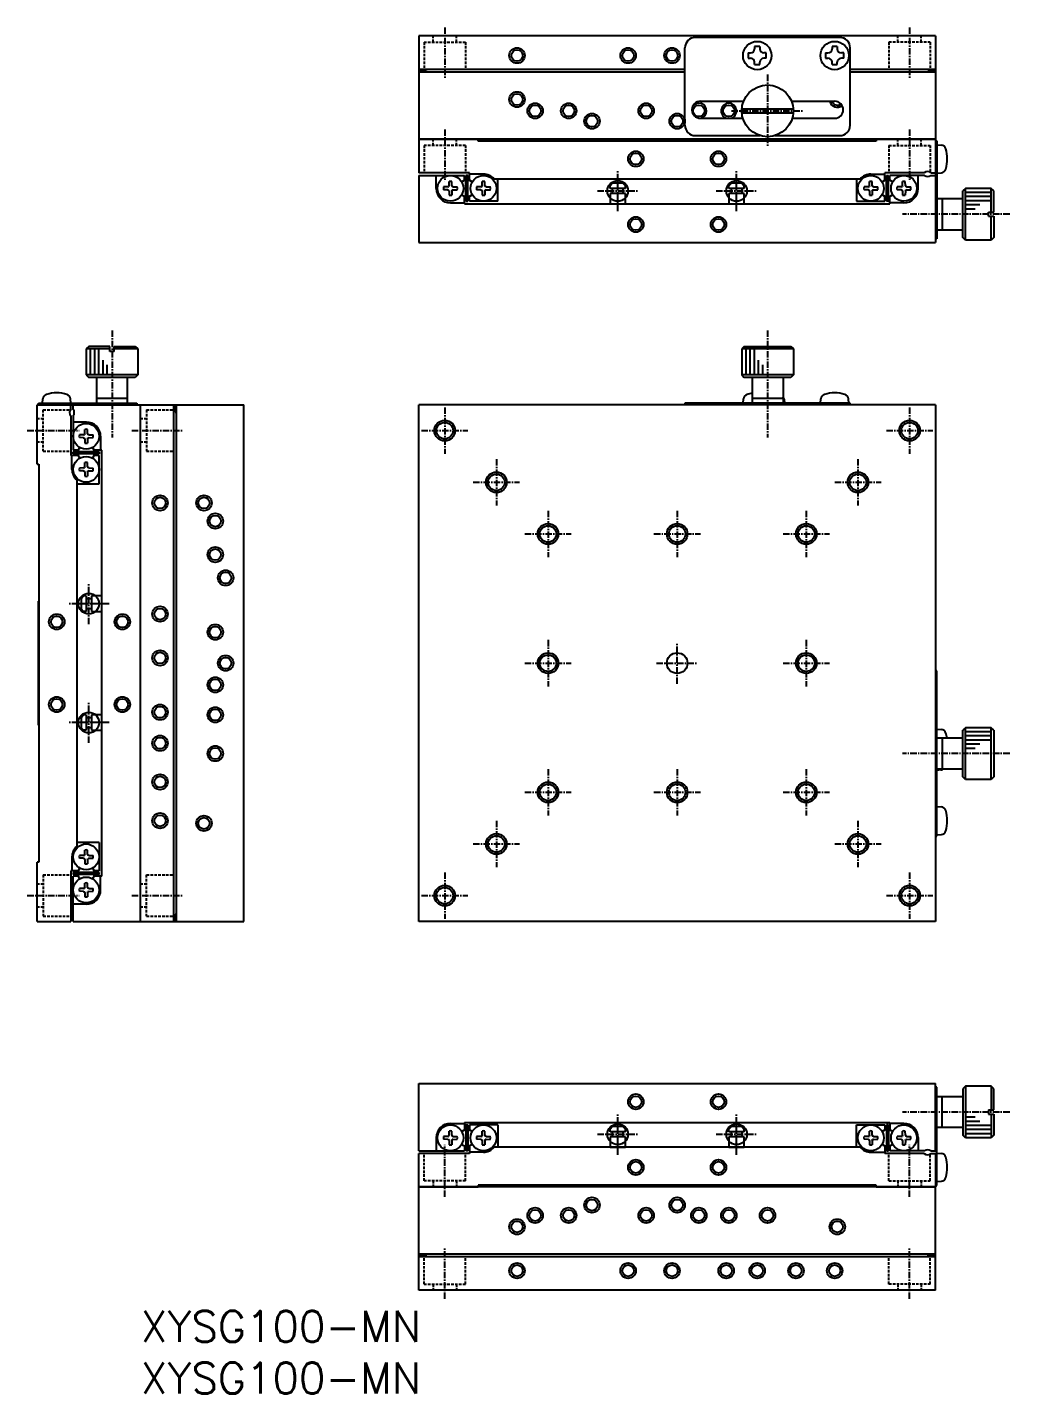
# Model space of a CAD drawing. Extents: x -20 to 401, y 390 to 654.
# Drawn here: x -19.7 to 170.5, y 389.5 to 654 of the extents above; entities that cross this region are included whole.
import ezdxf

# ---------------------------------------------------------------- set-up
doc = ezdxf.new("R2010")
doc.units = 0
doc.linetypes.add('CENTER', pattern=[2, 1.25, -0.25, 0.25, -0.25])
doc.linetypes.add('DASHED', pattern=[0.75, 0.5, -0.25])
doc.layers.get('0').update_dxf_attribs({"linetype": 'CONTINUOUS'})
doc.layers.add('CENTER', color=1, linetype='CENTER')
doc.styles.get("Standard").update_dxf_attribs({"font": 'TXT', "bigfont": 'BIGFONT'})

msp = doc.modelspace()

# ---------------------------------------------------------------- linework, layer by layer
at = {"color": 7, "linetype": 'CONTINUOUS'}
for p, q in [((56.16, 652.3), (56.16, 632.3)), ((156.16, 652.3), (56.16, 652.3)), ((137.66, 652), (109.66, 652)), ((156.16, 652.3), (156.16, 632.3)), ((107.66, 635), (107.66, 650)), ((119.91, 649), (119.91, 648)), ((119.91, 649), (120.36, 649)), ((119.91, 648), (120.36, 648)), ((122.16, 650.25), (121.16, 650.25)), ((121.16, 650.25), (121.16, 649.8)), ((122.16, 650.25), (122.16, 649.8)), ((123.41, 649), (122.96, 649)), ((123.41, 648), (122.96, 648)), ((123.41, 648), (123.41, 649)), ((134.91, 649), (134.91, 648)), ((134.91, 649), (135.36, 649)), ((134.91, 648), (135.36, 648)), ((137.16, 650.25), (136.16, 650.25)), ((136.16, 650.25), (136.16, 649.8)), ((137.16, 650.25), (137.16, 649.8)), ((138.41, 649), (137.96, 649)), ((138.41, 648), (137.96, 648)), ((138.41, 648), (138.41, 649)), ((139.66, 635), (139.66, 650)), ((107.66, 645.8), (56.16, 645.8)), ((57.56, 645.55), (56.16, 645.55)), ((107.66, 645.3), (56.16, 645.3)), ((57.56, 645.55), (57.56, 645.3)), ((121.16, 646.75), (121.16, 647.2)), ((121.16, 646.75), (122.16, 646.75)), ((122.16, 646.75), (122.16, 647.2)), ((136.16, 646.75), (136.16, 647.2)), ((136.16, 646.75), (137.16, 646.75)), ((137.16, 646.75), (137.16, 647.2)), ((156.16, 645.8), (139.66, 645.8)), ((156.16, 645.3), (139.66, 645.3)), ((154.76, 645.55), (154.76, 645.3)), ((154.76, 645.55), (156.16, 645.55)), ((110.66, 639.65), (119.02, 639.65)), ((118.68, 638.2), (128.65, 638.2)), ((118.68, 637.4), (128.65, 637.4)), ((128.31, 639.65), (136.66, 639.65)), ((110.66, 636.35), (118.88, 636.35)), ((128.45, 636.35), (136.66, 636.35)), ((156.16, 632.3), (56.16, 632.3)), ((56.16, 632.3), (67.66, 632.3)), ((56.16, 632.3), (56.16, 625.8)), ((67.66, 631.95), (67.66, 632.3)), ((109.66, 633), (122.26, 633)), ((125.06, 633), (137.66, 633)), ((144.66, 632.3), (156.16, 632.3)), ((144.66, 632.3), (144.66, 631.95)), ((156.16, 632.3), (156.16, 612.3)), ((144.66, 631.95), (67.66, 631.95)), ((94.16, 632), (94.16, 631.95)), ((94.16, 632), (118.16, 632)), ((118.16, 632), (118.16, 631.95)), ((156.16, 632), (156.46, 632)), ((156.46, 632), (156.46, 613)), ((156.46, 631.25), (157.31, 631.17)), ((65.96, 625.8), (56.16, 625.8)), ((56.16, 625.3), (56.16, 612.3)), ((56.16, 625.3), (64.96, 625.3)), ((59.51, 622.75), (59.51, 625.3)), ((61.99, 623.3), (62, 624.12)), ((62.54, 623.3), (62.52, 624.12)), ((64.67, 624.18), (64.96, 624.35)), ((64.96, 624.35), (64.96, 625.3)), ((65.66, 625.3), (65.26, 625.3)), ((65.26, 620.3), (65.26, 625.3)), ((65.66, 620.3), (65.66, 625.3)), ((65.96, 624.35), (65.96, 625.8)), ((68.66, 625.55), (65.96, 625.55)), ((66.26, 624.18), (65.96, 624.35)), ((68.39, 623.3), (68.4, 624.12)), ((68.94, 623.3), (68.92, 624.12)), ((141.59, 624.6), (70.74, 624.6)), ((71.46, 620.3), (71.46, 624.6)), ((140.86, 624.6), (140.86, 620.3)), ((143.39, 623.3), (143.4, 624.12)), ((143.66, 625.55), (146.36, 625.55)), ((143.94, 623.3), (143.92, 624.12)), ((146.07, 624.18), (146.36, 624.35)), ((154, 625.8), (146.36, 625.8)), ((146.36, 624.35), (146.36, 625.8)), ((146.66, 625.3), (147.06, 625.3)), ((146.66, 620.3), (146.66, 625.3)), ((147.06, 620.3), (147.06, 625.3)), ((147.36, 624.35), (147.36, 625.3)), ((154.06, 625.3), (147.36, 625.3)), ((147.66, 624.18), (147.36, 624.35)), ((149.79, 623.3), (149.8, 624.12)), ((150.34, 623.3), (150.32, 624.12)), ((152.81, 622.75), (152.81, 625.3)), ((155.26, 625.3), (156.16, 625.3)), ((155.33, 625.8), (156.16, 625.8)), ((156.46, 625.75), (157.31, 625.82)), ((61.78, 623.07), (60.94, 623.06)), ((61.78, 622.52), (60.94, 622.54)), ((61.78, 623.07), (61.92, 623.13)), ((61.78, 622.52), (61.92, 622.46)), ((61.99, 623.3), (61.92, 623.13)), ((61.99, 622.3), (61.92, 622.46)), ((61.99, 622.3), (62, 621.47)), ((62.54, 622.3), (62.52, 621.47)), ((62.54, 623.3), (62.61, 623.13)), ((62.54, 622.3), (62.61, 622.46)), ((62.75, 623.07), (62.61, 623.13)), ((62.75, 622.52), (62.61, 622.46)), ((62.75, 623.07), (63.59, 623.06)), ((62.75, 622.52), (63.59, 622.54)), ((68.18, 623.07), (67.34, 623.06)), ((68.18, 622.52), (67.34, 622.54)), ((68.18, 623.07), (68.32, 623.13)), ((68.18, 622.52), (68.32, 622.46)), ((68.39, 623.3), (68.32, 623.13)), ((68.39, 622.3), (68.32, 622.46)), ((68.39, 622.3), (68.4, 621.47)), ((68.94, 622.3), (68.92, 621.47)), ((68.94, 623.3), (69.01, 623.13)), ((68.94, 622.3), (69.01, 622.46)), ((69.15, 623.07), (69.01, 623.13)), ((69.15, 622.52), (69.01, 622.46)), ((69.15, 623.07), (69.99, 623.06)), ((69.15, 622.52), (69.99, 622.54)), ((93.66, 623.8), (93.16, 623.3)), ((93.16, 622.8), (93.16, 623.3)), ((96.16, 622.8), (93.16, 622.8)), ((93.16, 621.8), (93.16, 619.8)), ((96.16, 621.8), (93.16, 621.8)), ((95.66, 623.8), (93.66, 623.8)), ((93.66, 621.8), (93.66, 622.8)), ((95.66, 623.8), (96.16, 623.3)), ((95.66, 622.8), (95.66, 621.8)), ((96.16, 622.8), (96.16, 623.3)), ((96.16, 619.8), (96.16, 621.8)), ((116.66, 623.8), (116.16, 623.3)), ((116.16, 622.8), (116.16, 623.3)), ((119.16, 622.8), (116.16, 622.8)), ((116.16, 621.8), (116.16, 619.8)), ((119.16, 621.8), (116.16, 621.8)), ((118.66, 623.8), (116.66, 623.8)), ((116.66, 621.8), (116.66, 622.8)), ((118.66, 623.8), (119.16, 623.3)), ((118.66, 622.8), (118.66, 621.8)), ((119.16, 622.8), (119.16, 623.3)), ((119.16, 619.8), (119.16, 621.8)), ((143.18, 623.07), (142.34, 623.06)), ((143.18, 622.52), (142.34, 622.54)), ((143.18, 623.07), (143.32, 623.13)), ((143.18, 622.52), (143.32, 622.46)), ((143.39, 623.3), (143.32, 623.13)), ((143.39, 622.3), (143.32, 622.46)), ((143.39, 622.3), (143.4, 621.47)), ((143.94, 622.3), (143.92, 621.47)), ((143.94, 623.3), (144.01, 623.13)), ((143.94, 622.3), (144.01, 622.46)), ((144.15, 623.07), (144.01, 623.13)), ((144.15, 622.52), (144.01, 622.46)), ((144.15, 623.07), (144.99, 623.06)), ((144.15, 622.52), (144.99, 622.54)), ((149.58, 623.07), (148.74, 623.06)), ((149.58, 622.52), (148.74, 622.54)), ((149.58, 623.07), (149.72, 623.13)), ((149.58, 622.52), (149.72, 622.46)), ((149.79, 623.3), (149.72, 623.13)), ((149.79, 622.3), (149.72, 622.46)), ((149.79, 622.3), (149.8, 621.47)), ((150.34, 622.3), (150.32, 621.47)), ((150.34, 623.3), (150.41, 623.13)), ((150.34, 622.3), (150.41, 622.46)), ((150.55, 623.07), (150.41, 623.13)), ((150.55, 622.52), (150.41, 622.46)), ((150.55, 623.07), (151.39, 623.06)), ((150.55, 622.52), (151.39, 622.54)), ((161.96, 622.8), (161.46, 622.3)), ((161.46, 613.3), (161.46, 622.3)), ((166.96, 622.8), (161.96, 622.8)), ((167.46, 622.3), (166.96, 622.8)), ((167.46, 618.2), (167.46, 622.3)), ((62.26, 620), (64.96, 620)), ((64.67, 621.42), (64.96, 621.25)), ((64.96, 619.8), (64.96, 621.25)), ((64.96, 619.8), (147.36, 619.8)), ((65.26, 620.3), (65.66, 620.3)), ((66.26, 621.42), (65.96, 621.25)), ((65.96, 620.3), (65.96, 621.25)), ((71.46, 620.3), (65.96, 620.3)), ((140.86, 620.3), (146.36, 620.3)), ((146.07, 621.42), (146.36, 621.25)), ((146.36, 620.3), (146.36, 621.25)), ((147.06, 620.3), (146.66, 620.3)), ((147.66, 621.42), (147.36, 621.25)), ((147.36, 619.8), (147.36, 621.25)), ((150.06, 620), (147.36, 620)), ((161.46, 620.8), (156.46, 620.8)), ((157.46, 620.8), (157.46, 614.8)), ((166.46, 617.4), (166.46, 618.2)), ((166.46, 618.2), (167.46, 618.2)), ((166.46, 617.4), (167.46, 617.4)), ((167.46, 617.4), (167.46, 613.3)), ((156.46, 614.8), (161.46, 614.8)), ((56.16, 612.3), (156.16, 612.3)), ((156.46, 613), (156.16, 613)), ((161.96, 612.8), (161.46, 613.3)), ((166.96, 612.8), (161.96, 612.8)), ((167.46, 613.3), (166.96, 612.8)), ((-7.76, 592.21), (-8.26, 591.71)), ((-8.26, 591.71), (-8.26, 586.71)), ((-3.66, 592.21), (-7.76, 592.21)), ((-3.66, 591.21), (-3.66, 592.21)), ((-2.86, 591.21), (-3.66, 591.21)), ((-2.86, 592.21), (1.24, 592.21)), ((-2.86, 591.21), (-2.86, 592.21)), ((1.24, 592.21), (1.74, 591.71)), ((1.74, 591.71), (1.74, 586.71)), ((119.16, 592.21), (118.66, 591.71)), ((118.66, 591.71), (118.66, 586.71)), ((119.16, 592.21), (128.16, 592.21)), ((128.16, 592.21), (128.66, 591.71)), ((128.66, 591.71), (128.66, 586.71)), ((-8.26, 586.71), (-7.76, 586.21)), ((1.24, 586.21), (-7.76, 586.21)), ((-6.26, 586.21), (-6.26, 581.21)), ((-0.26, 581.21), (-0.26, 586.21)), ((1.74, 586.71), (1.24, 586.21)), ((118.66, 586.71), (119.16, 586.21)), ((128.16, 586.21), (119.16, 586.21)), ((120.66, 586.21), (120.66, 581.21)), ((126.66, 586.21), (126.66, 581.21)), ((128.66, 586.71), (128.16, 586.21)), ((-16.71, 581.21), (-16.63, 582.06)), ((-11.21, 581.21), (-11.28, 582.06)), ((-6.26, 582.21), (-0.26, 582.21)), ((118.91, 581.21), (118.99, 582.06)), ((120.66, 582.21), (126.66, 582.21)), ((126.85, 581.98), (126.91, 581.21)), ((133.91, 581.21), (133.99, 582.06)), ((139.41, 581.21), (139.34, 582.06)), ((-17.76, 580.91), (2.24, 580.91)), ((-17.76, 569.41), (-17.76, 580.91)), ((-17.46, 581.21), (1.54, 581.21)), ((-17.46, 580.91), (-17.46, 581.21)), ((-11.26, 580.07), (-11.26, 580.91)), ((-10.76, 580.01), (-10.76, 580.91)), ((1.54, 581.21), (1.54, 580.91)), ((2.24, 480.91), (2.24, 580.91)), ((2.24, 580.91), (22.24, 580.91)), ((2.24, 480.91), (2.24, 580.91)), ((8.74, 480.91), (8.74, 580.91)), ((8.99, 579.51), (8.99, 580.91)), ((8.99, 579.51), (9.24, 579.51)), ((9.24, 480.91), (9.24, 580.91)), ((22.24, 480.91), (22.24, 580.91)), ((156.16, 580.91), (56.16, 580.91)), ((56.16, 480.91), (56.16, 580.91)), ((139.66, 581.21), (107.66, 581.21)), ((107.66, 581.21), (107.66, 580.91)), ((139.66, 580.91), (139.66, 581.21)), ((156.16, 580.91), (156.16, 480.91)), ((-11.26, 578.75), (-11.26, 571.11)), ((-10.76, 578.81), (-10.76, 572.11)), ((-8.21, 577.56), (-10.76, 577.56)), ((-8.76, 575.09), (-9.58, 575.07)), ((-8.76, 574.54), (-9.58, 574.55)), ((-8.76, 575.09), (-8.59, 575.16)), ((-8.76, 574.54), (-8.59, 574.46)), ((-8.53, 575.29), (-8.59, 575.16)), ((-8.53, 574.33), (-8.59, 574.46)), ((-8.53, 575.29), (-8.52, 576.14)), ((-8.53, 574.33), (-8.52, 573.49)), ((-7.98, 575.29), (-8, 576.14)), ((-7.98, 574.33), (-8, 573.49)), ((-7.98, 575.29), (-7.92, 575.16)), ((-7.98, 574.33), (-7.92, 574.46)), ((-7.76, 575.09), (-7.92, 575.16)), ((-7.76, 574.54), (-7.92, 574.46)), ((-7.76, 575.09), (-6.93, 575.07)), ((-7.76, 574.54), (-6.93, 574.55)), ((-5.46, 574.81), (-5.46, 572.11)), ((-9.81, 572.11), (-10.76, 572.11)), ((-10.76, 571.41), (-10.76, 571.81)), ((-5.76, 571.81), (-10.76, 571.81)), ((-5.76, 571.41), (-10.76, 571.41)), ((-9.64, 572.41), (-9.81, 572.11)), ((-6.88, 572.41), (-6.71, 572.11)), ((-5.26, 572.11), (-6.71, 572.11)), ((-5.76, 571.81), (-5.76, 571.41)), ((-5.26, 489.71), (-5.26, 572.11)), ((-17.76, 569.41), (-17.41, 569.41)), ((-17.41, 569.41), (-17.41, 492.41)), ((-9.81, 571.11), (-11.26, 571.11)), ((-11.01, 568.41), (-11.01, 571.11)), ((-9.64, 570.82), (-9.81, 571.11)), ((-8.76, 568.69), (-9.58, 568.67)), ((-8.76, 568.69), (-8.59, 568.76)), ((-8.53, 568.89), (-8.59, 568.76)), ((-8.53, 568.89), (-8.52, 569.74)), ((-7.98, 568.89), (-8, 569.74)), ((-7.98, 568.89), (-7.92, 568.76)), ((-7.76, 568.69), (-7.92, 568.76)), ((-7.76, 568.69), (-6.93, 568.67)), ((-6.88, 570.82), (-6.71, 571.11)), ((-5.76, 571.11), (-6.71, 571.11)), ((-5.76, 565.61), (-5.76, 571.11)), ((-10.06, 566.33), (-10.06, 495.49)), ((-8.76, 568.14), (-9.58, 568.15)), ((-8.76, 568.14), (-8.59, 568.06)), ((-8.53, 567.93), (-8.59, 568.06)), ((-8.53, 567.93), (-8.52, 567.09)), ((-7.98, 567.93), (-8, 567.09)), ((-7.98, 567.93), (-7.92, 568.06)), ((-7.76, 568.14), (-7.92, 568.06)), ((-7.76, 568.14), (-6.93, 568.15)), ((-10.06, 565.61), (-5.76, 565.61)), ((-17.46, 542.91), (-17.41, 542.91)), ((-17.46, 518.91), (-17.46, 542.91)), ((-9.26, 543.41), (-8.76, 543.91)), ((-9.26, 543.41), (-9.26, 541.41)), ((-8.26, 543.91), (-8.76, 543.91)), ((-8.26, 543.91), (-8.26, 540.91)), ((-8.26, 543.41), (-7.26, 543.41)), ((-5.26, 543.91), (-7.26, 543.91)), ((-7.26, 543.91), (-7.26, 540.91)), ((-9.26, 541.41), (-8.76, 540.91)), ((-8.26, 540.91), (-8.76, 540.91)), ((-7.26, 541.41), (-8.26, 541.41)), ((-7.26, 540.91), (-5.26, 540.91)), ((156.46, 529.41), (156.16, 529.41)), ((156.46, 497.41), (156.46, 529.41)), ((-17.46, 518.91), (-17.41, 518.91)), ((-9.26, 520.41), (-8.76, 520.91)), ((-9.26, 520.41), (-9.26, 518.41)), ((-9.26, 518.41), (-8.76, 517.91)), ((-8.26, 520.91), (-8.76, 520.91)), ((-8.26, 520.91), (-8.26, 517.91)), ((-8.26, 520.41), (-7.26, 520.41)), ((-7.26, 518.41), (-8.26, 518.41)), ((-5.26, 520.91), (-7.26, 520.91)), ((-7.26, 520.91), (-7.26, 517.91)), ((161.96, 518.41), (161.46, 517.91)), ((166.96, 518.41), (161.96, 518.41)), ((167.46, 517.91), (166.96, 518.41)), ((-8.26, 517.91), (-8.76, 517.91)), ((-7.26, 517.91), (-5.26, 517.91)), ((156.46, 518.16), (157.31, 518.09)), ((161.46, 516.41), (156.46, 516.41)), ((157.46, 516.41), (157.46, 510.41)), ((161.46, 508.91), (161.46, 517.91)), ((167.46, 517.91), (167.46, 508.91)), ((161.46, 510.41), (156.46, 510.41)), ((157.23, 510.23), (156.46, 510.16)), ((161.96, 508.41), (161.46, 508.91)), ((166.96, 508.41), (161.96, 508.41)), ((167.46, 508.91), (166.96, 508.41)), ((156.46, 503.16), (157.31, 503.09)), ((156.16, 497.41), (156.46, 497.41)), ((156.46, 497.66), (157.31, 497.74)), ((-5.76, 496.21), (-10.06, 496.21)), ((-8.53, 493.89), (-8.52, 494.74)), ((-7.98, 493.89), (-8, 494.74)), ((-5.76, 496.21), (-5.76, 490.71)), ((-17.76, 480.91), (-17.76, 492.41)), ((-17.41, 492.41), (-17.76, 492.41)), ((-11.01, 493.41), (-11.01, 490.71)), ((-8.76, 493.69), (-9.58, 493.67)), ((-8.76, 493.14), (-9.58, 493.15)), ((-8.76, 493.69), (-8.59, 493.76)), ((-8.76, 493.14), (-8.59, 493.06)), ((-8.53, 493.89), (-8.59, 493.76)), ((-8.53, 492.93), (-8.59, 493.06)), ((-8.53, 492.93), (-8.52, 492.09)), ((-7.98, 492.93), (-8, 492.09)), ((-7.98, 493.89), (-7.92, 493.76)), ((-7.98, 492.93), (-7.92, 493.06)), ((-7.76, 493.69), (-7.92, 493.76)), ((-7.76, 493.14), (-7.92, 493.06)), ((-7.76, 493.69), (-6.93, 493.67)), ((-7.76, 493.14), (-6.93, 493.15)), ((-9.81, 490.71), (-11.26, 490.71)), ((-11.26, 490.71), (-11.26, 480.91)), ((-10.76, 490.41), (-10.76, 490.01)), ((-5.76, 490.41), (-10.76, 490.41)), ((-5.76, 490.01), (-10.76, 490.01)), ((-9.81, 489.71), (-10.76, 489.71)), ((-10.76, 480.91), (-10.76, 489.71)), ((-9.64, 491.01), (-9.81, 490.71)), ((-9.64, 489.42), (-9.81, 489.71)), ((-6.88, 491.01), (-6.71, 490.71)), ((-6.88, 489.42), (-6.71, 489.71)), ((-5.76, 490.71), (-6.71, 490.71)), ((-5.26, 489.71), (-6.71, 489.71)), ((-5.76, 490.01), (-5.76, 490.41)), ((-5.46, 487.01), (-5.46, 489.71)), ((-8.76, 487.29), (-9.58, 487.27)), ((-8.76, 486.74), (-9.58, 486.75)), ((-8.76, 487.29), (-8.59, 487.36)), ((-8.76, 486.74), (-8.59, 486.66)), ((-8.53, 487.49), (-8.59, 487.36)), ((-8.53, 486.53), (-8.59, 486.66)), ((-8.53, 487.49), (-8.52, 488.34)), ((-7.98, 487.49), (-8, 488.34)), ((-7.98, 487.49), (-7.92, 487.36)), ((-7.98, 486.53), (-7.92, 486.66)), ((-7.76, 487.29), (-7.92, 487.36)), ((-7.76, 486.74), (-7.92, 486.66)), ((-7.76, 487.29), (-6.93, 487.27)), ((-7.76, 486.74), (-6.93, 486.75)), ((-8.21, 484.26), (-10.76, 484.26)), ((-8.53, 486.53), (-8.52, 485.69)), ((-7.98, 486.53), (-8, 485.69)), ((8.99, 482.31), (9.24, 482.31)), ((8.99, 482.31), (8.99, 480.91)), ((-17.76, 480.91), (-11.26, 480.91)), ((-10.76, 480.91), (2.24, 480.91)), ((2.24, 480.91), (22.24, 480.91)), ((156.16, 480.91), (56.16, 480.91)), ((56.16, 449.53), (156.16, 449.53)), ((56.16, 436.53), (56.16, 449.53)), ((156.16, 436.53), (156.16, 449.53)), ((156.46, 448.83), (156.16, 448.83)), ((156.46, 429.83), (156.46, 448.83)), ((156.46, 447.03), (161.46, 447.03)), ((157.46, 441.03), (157.46, 447.03)), ((161.96, 449.03), (161.46, 448.53)), ((161.46, 448.53), (161.46, 439.53)), ((166.96, 449.03), (161.96, 449.03)), ((167.46, 448.53), (166.96, 449.03)), ((167.46, 444.43), (167.46, 448.53)), ((166.46, 444.43), (166.46, 443.63)), ((166.46, 444.43), (167.46, 444.43)), ((62.26, 441.83), (64.96, 441.83)), ((64.96, 442.03), (147.36, 442.03)), ((64.96, 442.03), (64.96, 440.58)), ((147.36, 442.03), (147.36, 440.58)), ((150.06, 441.83), (147.36, 441.83)), ((166.46, 443.63), (167.46, 443.63)), ((167.46, 443.63), (167.46, 439.53)), ((59.51, 439.08), (59.51, 436.53)), ((61.78, 439.3), (60.94, 439.29)), ((61.78, 439.3), (61.92, 439.36)), ((61.99, 439.53), (61.92, 439.36)), ((61.99, 439.53), (62, 440.35)), ((62.54, 439.53), (62.52, 440.35)), ((62.54, 439.53), (62.61, 439.36)), ((62.75, 439.3), (62.61, 439.36)), ((62.75, 439.3), (63.59, 439.29)), ((64.67, 440.41), (64.96, 440.58)), ((65.26, 441.53), (65.66, 441.53)), ((65.26, 441.53), (65.26, 436.53)), ((65.66, 441.53), (65.66, 436.53)), ((65.96, 441.53), (65.96, 440.58)), ((71.46, 441.53), (65.96, 441.53)), ((66.26, 440.41), (65.96, 440.58)), ((68.18, 439.3), (67.34, 439.29)), ((68.18, 439.3), (68.32, 439.36)), ((68.39, 439.53), (68.32, 439.36)), ((68.39, 439.53), (68.4, 440.35)), ((68.94, 439.53), (68.92, 440.35)), ((68.94, 439.53), (69.01, 439.36)), ((69.15, 439.3), (69.01, 439.36)), ((69.15, 439.3), (69.99, 439.29)), ((71.46, 441.53), (71.46, 437.23)), ((93.66, 441.23), (93.16, 440.73)), ((93.16, 440.23), (93.16, 440.73)), ((96.16, 440.23), (93.16, 440.23)), ((93.16, 439.23), (93.16, 437.23)), ((96.16, 439.23), (93.16, 439.23)), ((95.66, 441.23), (93.66, 441.23)), ((93.66, 439.23), (93.66, 440.23)), ((95.66, 441.23), (96.16, 440.73)), ((95.66, 440.23), (95.66, 439.23)), ((96.16, 440.23), (96.16, 440.73)), ((96.16, 437.23), (96.16, 439.23)), ((116.66, 441.23), (116.16, 440.73)), ((116.16, 440.23), (116.16, 440.73)), ((119.16, 440.23), (116.16, 440.23)), ((116.16, 439.23), (116.16, 437.23)), ((119.16, 439.23), (116.16, 439.23)), ((118.66, 441.23), (116.66, 441.23)), ((116.66, 439.23), (116.66, 440.23)), ((118.66, 441.23), (119.16, 440.73)), ((118.66, 440.23), (118.66, 439.23)), ((119.16, 440.23), (119.16, 440.73)), ((119.16, 437.23), (119.16, 439.23)), ((140.86, 441.53), (146.36, 441.53)), ((140.86, 437.23), (140.86, 441.53)), ((143.18, 439.3), (142.34, 439.29)), ((143.18, 439.3), (143.32, 439.36)), ((143.39, 439.53), (143.32, 439.36)), ((143.39, 439.53), (143.4, 440.35)), ((143.94, 439.53), (143.92, 440.35)), ((143.94, 439.53), (144.01, 439.36)), ((144.15, 439.3), (144.01, 439.36)), ((144.15, 439.3), (144.99, 439.29)), ((146.07, 440.41), (146.36, 440.58)), ((146.36, 441.53), (146.36, 440.58)), ((147.06, 441.53), (146.66, 441.53)), ((146.66, 441.53), (146.66, 436.53)), ((147.06, 441.53), (147.06, 436.53)), ((147.66, 440.41), (147.36, 440.58)), ((149.58, 439.3), (148.74, 439.29)), ((149.58, 439.3), (149.72, 439.36)), ((149.79, 439.53), (149.72, 439.36)), ((149.79, 439.53), (149.8, 440.35)), ((150.34, 439.53), (150.32, 440.35)), ((150.34, 439.53), (150.41, 439.36)), ((150.55, 439.3), (150.41, 439.36)), ((150.55, 439.3), (151.39, 439.29)), ((152.81, 439.08), (152.81, 436.53)), ((161.46, 441.03), (156.46, 441.03)), ((161.96, 439.03), (161.46, 439.53)), ((166.96, 439.03), (161.96, 439.03)), ((167.46, 439.53), (166.96, 439.03)), ((56.16, 436.53), (64.96, 436.53)), ((61.78, 438.75), (60.94, 438.77)), ((61.78, 438.75), (61.92, 438.69)), ((61.99, 438.53), (61.92, 438.69)), ((61.99, 438.53), (62, 437.7)), ((62.54, 438.53), (62.52, 437.7)), ((62.54, 438.53), (62.61, 438.69)), ((62.75, 438.75), (62.61, 438.69)), ((62.75, 438.75), (63.59, 438.77)), ((64.67, 437.65), (64.96, 437.48)), ((64.96, 437.48), (64.96, 436.53)), ((65.66, 436.53), (65.26, 436.53)), ((66.26, 437.65), (65.96, 437.48)), ((65.96, 437.48), (65.96, 436.03)), ((68.18, 438.75), (67.34, 438.77)), ((68.18, 438.75), (68.32, 438.69)), ((68.39, 438.53), (68.32, 438.69)), ((68.39, 438.53), (68.4, 437.7)), ((68.94, 438.53), (68.92, 437.7)), ((68.94, 438.53), (69.01, 438.69)), ((69.15, 438.75), (69.01, 438.69)), ((69.15, 438.75), (69.99, 438.77)), ((141.59, 437.23), (70.74, 437.23)), ((93.16, 437.23), (96.16, 437.23)), ((116.16, 437.23), (119.16, 437.23)), ((143.18, 438.75), (142.34, 438.77)), ((143.18, 438.75), (143.32, 438.69)), ((143.39, 438.53), (143.32, 438.69)), ((143.39, 438.53), (143.4, 437.7)), ((143.94, 438.53), (143.92, 437.7)), ((143.94, 438.53), (144.01, 438.69)), ((144.15, 438.75), (144.01, 438.69)), ((144.15, 438.75), (144.99, 438.77)), ((146.07, 437.65), (146.36, 437.48)), ((146.36, 437.48), (146.36, 436.03)), ((146.66, 436.53), (147.06, 436.53)), ((147.66, 437.65), (147.36, 437.48)), ((147.36, 437.48), (147.36, 436.53)), ((154.06, 436.53), (147.36, 436.53)), ((149.58, 438.75), (148.74, 438.77)), ((149.58, 438.75), (149.72, 438.69)), ((149.79, 438.53), (149.72, 438.69)), ((149.79, 438.53), (149.8, 437.7)), ((150.34, 438.53), (150.32, 437.7)), ((150.34, 438.53), (150.41, 438.69)), ((150.55, 438.75), (150.41, 438.69)), ((150.55, 438.75), (151.39, 438.77)), ((155.26, 436.53), (156.16, 436.53)), ((56.16, 429.53), (56.16, 436.03)), ((65.96, 436.03), (56.16, 436.03)), ((68.66, 436.28), (65.96, 436.28)), ((143.66, 436.28), (146.36, 436.28)), ((154, 436.03), (146.36, 436.03)), ((155.33, 436.03), (156.16, 436.03)), ((156.16, 436.03), (156.16, 429.53)), ((156.46, 436.08), (157.31, 436)), ((56.16, 409.53), (56.16, 429.53)), ((156.16, 429.53), (56.16, 429.53)), ((56.16, 429.53), (67.66, 429.53)), ((144.66, 429.88), (67.66, 429.88)), ((67.66, 429.88), (67.66, 429.53)), ((144.66, 429.53), (144.66, 429.88)), ((144.66, 429.53), (156.16, 429.53)), ((156.16, 429.83), (156.46, 429.83)), ((156.16, 409.53), (156.16, 429.53)), ((156.46, 430.58), (157.31, 430.65)), ((156.16, 416.53), (56.16, 416.53)), ((57.56, 416.28), (56.16, 416.28)), ((156.16, 416.03), (56.16, 416.03)), ((57.56, 416.28), (57.56, 416.53)), ((154.76, 416.28), (154.76, 416.53)), ((154.76, 416.28), (156.16, 416.28)), ((156.16, 409.53), (56.16, 409.53))]:
    msp.add_line(p, q, dxfattribs=at)
at = {"color": 3, "linetype": 'DASHED'}
for p, q in [((57.16, 651.1), (57.16, 645.8)), ((57.16, 651.1), (65.16, 651.1)), ((58.91, 651.1), (58.91, 652.3)), ((63.41, 651.1), (63.41, 652.3)), ((65.16, 651.1), (65.16, 645.8)), ((147.16, 651.1), (147.16, 645.8)), ((155.16, 651.1), (147.16, 651.1)), ((148.91, 651.1), (148.91, 652.3)), ((153.41, 651.1), (153.41, 652.3)), ((155.16, 651.1), (155.16, 645.8)), ((58.91, 631.1), (58.91, 632.3)), ((63.41, 631.1), (63.41, 632.3)), ((148.91, 631.1), (148.91, 632.3)), ((153.41, 631.1), (153.41, 632.3)), ((57.16, 631.1), (57.16, 625.8)), ((65.16, 631.1), (57.16, 631.1)), ((65.16, 631.1), (65.16, 625.8)), ((147.16, 631.1), (147.16, 625.8)), ((147.16, 631.1), (155.16, 631.1)), ((155.16, 631.1), (155.16, 625.91)), ((-16.56, 579.91), (-11.37, 579.91)), ((-16.56, 571.91), (-16.56, 579.91)), ((3.44, 579.91), (8.74, 579.91)), ((3.44, 579.91), (3.44, 571.91)), ((-16.56, 578.16), (-17.76, 578.16)), ((3.44, 578.16), (2.24, 578.16)), ((-16.56, 573.66), (-17.76, 573.66)), ((-16.56, 571.91), (-11.26, 571.91)), ((3.44, 573.66), (2.24, 573.66)), ((3.44, 571.91), (8.74, 571.91)), ((-16.56, 489.91), (-11.26, 489.91)), ((-16.56, 489.91), (-16.56, 481.91)), ((3.44, 489.91), (8.74, 489.91)), ((3.44, 481.91), (3.44, 489.91)), ((-16.56, 488.16), (-17.76, 488.16)), ((3.44, 488.16), (2.24, 488.16)), ((-16.56, 483.66), (-17.76, 483.66)), ((-16.56, 481.91), (-11.26, 481.91)), ((3.44, 483.66), (2.24, 483.66)), ((3.44, 481.91), (8.74, 481.91)), ((57.16, 430.73), (57.16, 436.03)), ((65.16, 430.73), (65.16, 436.03)), ((147.16, 430.73), (147.16, 436.03)), ((155.16, 430.73), (155.16, 435.91)), ((65.16, 430.73), (57.16, 430.73)), ((58.91, 430.73), (58.91, 429.53)), ((63.41, 430.73), (63.41, 429.53)), ((147.16, 430.73), (155.16, 430.73)), ((148.91, 430.73), (148.91, 429.53)), ((153.41, 430.73), (153.41, 429.53)), ((57.16, 410.73), (57.16, 416.03)), ((65.16, 410.73), (65.16, 416.03)), ((147.16, 410.73), (147.16, 416.03)), ((155.16, 410.73), (155.16, 416.03)), ((57.16, 410.73), (65.16, 410.73)), ((58.91, 410.73), (58.91, 409.53)), ((63.41, 410.73), (63.41, 409.53)), ((155.16, 410.73), (147.16, 410.73)), ((148.91, 410.73), (148.91, 409.53)), ((153.41, 410.73), (153.41, 409.53))]:
    msp.add_line(p, q, dxfattribs=at)
at = {"color": 3, "linetype": 'CONTINUOUS'}
for p, q in [((161.96, 612.8), (161.96, 622.8)), ((166.96, 622), (161.96, 622)), ((166.96, 618.2), (166.96, 622.8)), ((166.96, 621.2), (161.96, 621.2)), ((166.96, 620.4), (161.96, 620.4)), ((164.78, 619.6), (161.96, 619.6)), ((163.87, 618.8), (161.96, 618.8)), ((166.96, 612.8), (166.96, 617.4)), ((-3.66, 591.71), (-8.26, 591.71)), ((-7.46, 591.71), (-7.46, 586.71)), ((-6.66, 591.71), (-6.66, 586.71)), ((-5.86, 591.71), (-5.86, 586.71)), ((1.74, 591.71), (-2.86, 591.71)), ((128.66, 591.71), (118.66, 591.71)), ((119.46, 591.71), (119.46, 586.71)), ((120.26, 591.71), (120.26, 586.71)), ((121.06, 591.71), (121.06, 586.71)), ((-5.06, 589.53), (-5.06, 586.71)), ((-4.26, 588.62), (-4.26, 586.71)), ((121.86, 589.53), (121.86, 586.71)), ((122.66, 588.62), (122.66, 586.71)), ((1.74, 586.71), (-8.26, 586.71)), ((128.66, 586.71), (118.66, 586.71)), ((161.96, 508.41), (161.96, 518.41)), ((166.96, 508.41), (166.96, 518.41)), ((166.96, 517.61), (161.96, 517.61)), ((166.96, 516.81), (161.96, 516.81)), ((166.96, 516.01), (161.96, 516.01)), ((164.78, 515.21), (161.96, 515.21)), ((163.87, 514.41), (161.96, 514.41)), ((161.96, 449.03), (161.96, 439.03)), ((166.96, 449.03), (166.96, 444.43)), ((163.87, 443.03), (161.96, 443.03)), ((164.78, 442.23), (161.96, 442.23)), ((166.96, 443.63), (166.96, 439.03)), ((166.96, 441.43), (161.96, 441.43)), ((166.96, 440.63), (161.96, 440.63)), ((166.96, 439.83), (161.96, 439.83))]:
    msp.add_line(p, q, dxfattribs=at)
at = {"color": 7, "linetype": 'CONTINUOUS'}
for centre, radius in [((121.66, 648.5), 2.75), ((136.66, 648.5), 2.75), ((75.16, 648.5), 1.1), ((96.66, 648.5), 1.1), ((105.16, 648.5), 1.1), ((123.66, 637.8), 5), ((75.16, 640), 1.1), ((78.66, 637.8), 1.1), ((85.16, 637.8), 1.1), ((100.16, 637.8), 1.1), ((110.36, 637.8), 1.1), ((116.16, 637.8), 1.1), ((89.66, 635.8), 1.1), ((106.16, 635.8), 1.1), ((98.16, 628.5), 1.1), ((114.16, 628.5), 1.1), ((62.26, 622.8), 2.5), ((68.66, 622.8), 2.5), ((143.66, 622.8), 2.5), ((150.06, 622.8), 2.5), ((98.16, 615.8), 1.1), ((114.16, 615.8), 1.1), ((-8.26, 574.81), 2.5), ((61.16, 575.91), 1.6), ((151.16, 575.91), 1.6), ((-8.26, 568.41), 2.5), ((71.16, 565.91), 1.6), ((141.16, 565.91), 1.6), ((6.04, 561.91), 1.1), ((14.54, 561.91), 1.1), ((16.74, 558.41), 1.1), ((81.16, 555.91), 1.6), ((106.16, 555.91), 1.6), ((131.16, 555.91), 1.6), ((16.74, 551.91), 1.1), ((18.74, 547.41), 1.1), ((-13.96, 538.91), 1.1), ((-1.26, 538.91), 1.1), ((6.04, 540.41), 1.1), ((16.74, 536.91), 1.1), ((6.04, 531.91), 1.1), ((18.74, 530.91), 1.1), ((81.16, 530.91), 1.6), ((106.16, 530.91), 2), ((131.16, 530.91), 1.6), ((16.74, 526.71), 1.1), ((-13.96, 522.91), 1.1), ((-1.26, 522.91), 1.1), ((6.04, 521.41), 1.1), ((16.74, 520.91), 1.1), ((6.04, 515.41), 1.1), ((16.74, 513.41), 1.1), ((6.04, 507.91), 1.1), ((81.16, 505.91), 1.6), ((106.16, 505.91), 1.6), ((131.16, 505.91), 1.6), ((6.04, 500.41), 1.1), ((14.54, 499.91), 1.1), ((71.16, 495.91), 1.6), ((141.16, 495.91), 1.6), ((-8.26, 493.41), 2.5), ((-8.26, 487.01), 2.5), ((61.16, 485.91), 1.6), ((151.16, 485.91), 1.6), ((98.16, 446.03), 1.1), ((114.16, 446.03), 1.1), ((62.26, 439.03), 2.5), ((68.66, 439.03), 2.5), ((143.66, 439.03), 2.5), ((150.06, 439.03), 2.5), ((98.16, 433.33), 1.1), ((114.16, 433.33), 1.1), ((89.66, 426.03), 1.1), ((106.16, 426.03), 1.1), ((78.66, 424.03), 1.1), ((85.16, 424.03), 1.1), ((100.16, 424.03), 1.1), ((110.36, 424.03), 1.1), ((116.16, 424.03), 1.1), ((123.66, 424.03), 1.1), ((75.16, 421.83), 1.1), ((137.16, 421.83), 1.1), ((75.16, 413.33), 1.1), ((96.66, 413.33), 1.1), ((105.16, 413.33), 1.1), ((115.66, 413.33), 1.1), ((121.66, 413.33), 1.1), ((129.16, 413.33), 1.1), ((136.66, 413.33), 1.1)]:
    msp.add_circle(centre, radius, dxfattribs=at)
at = {"color": 3, "linetype": 'CONTINUOUS'}
for centre, radius in [((75.16, 648.5), 1.5), ((96.66, 648.5), 1.5), ((105.16, 648.5), 1.5), ((75.16, 640), 1.5), ((78.66, 637.8), 1.5), ((85.16, 637.8), 1.5), ((89.66, 635.8), 1.5), ((100.16, 637.8), 1.5), ((106.16, 635.8), 1.5), ((98.16, 628.5), 1.5), ((114.16, 628.5), 1.5), ((94.66, 622.3), 2), ((117.66, 622.3), 2), ((98.16, 615.8), 1.5), ((114.16, 615.8), 1.5), ((61.16, 575.91), 2), ((151.16, 575.91), 2), ((71.16, 565.91), 2), ((141.16, 565.91), 2), ((6.04, 561.91), 1.5), ((14.54, 561.91), 1.5), ((16.74, 558.41), 1.5), ((81.16, 555.91), 2), ((106.16, 555.91), 2), ((131.16, 555.91), 2), ((16.74, 551.91), 1.5), ((18.74, 547.41), 1.5), ((-7.76, 542.41), 2), ((-13.96, 538.91), 1.5), ((-1.26, 538.91), 1.5), ((6.04, 540.41), 1.5), ((16.74, 536.91), 1.5), ((6.04, 531.91), 1.5), ((18.74, 530.91), 1.5), ((81.16, 530.91), 2), ((131.16, 530.91), 2), ((16.74, 526.71), 1.5), ((-13.96, 522.91), 1.5), ((-1.26, 522.91), 1.5), ((-7.76, 519.41), 2), ((6.04, 521.41), 1.5), ((16.74, 520.91), 1.5), ((6.04, 515.41), 1.5), ((16.74, 513.41), 1.5), ((6.04, 507.91), 1.5), ((81.16, 505.91), 2), ((106.16, 505.91), 2), ((131.16, 505.91), 2), ((6.04, 500.41), 1.5), ((14.54, 499.91), 1.5), ((71.16, 495.91), 2), ((141.16, 495.91), 2), ((61.16, 485.91), 2), ((151.16, 485.91), 2), ((98.16, 446.03), 1.5), ((114.16, 446.03), 1.5), ((94.66, 439.73), 2), ((117.66, 439.73), 2), ((98.16, 433.33), 1.5), ((114.16, 433.33), 1.5), ((89.66, 426.03), 1.5), ((106.16, 426.03), 1.5), ((75.16, 421.83), 1.5), ((78.66, 424.03), 1.5), ((85.16, 424.03), 1.5), ((100.16, 424.03), 1.5), ((110.36, 424.03), 1.5), ((116.16, 424.03), 1.5), ((123.66, 424.03), 1.5), ((137.16, 421.83), 1.5), ((75.16, 413.33), 1.5), ((96.66, 413.33), 1.5), ((105.16, 413.33), 1.5), ((115.66, 413.33), 1.5), ((121.66, 413.33), 1.5), ((129.16, 413.33), 1.5), ((136.66, 413.33), 1.5)]:
    msp.add_circle(centre, radius, dxfattribs=at)
at = {"color": 7, "linetype": 'CONTINUOUS'}
for centre, radius, start, end in [((109.66, 650), 2, 90, 180), ((137.66, 650), 2, 0, 90), ((120.36, 649.8), 0.8, 270, 0), ((120.36, 647.2), 0.8, 0, 90), ((122.96, 649.8), 0.8, 180, 270), ((122.96, 647.2), 0.8, 90, 180), ((135.36, 649.8), 0.8, 270, 0), ((135.36, 647.2), 0.8, 0, 90), ((137.96, 649.8), 0.8, 180, 270), ((137.96, 647.2), 0.8, 90, 180), ((110.66, 638), 1.65, 90, 270), ((137.16, 640), 1.1, 198.5529, 308.8369), ((136.66, 638), 1.65, 270, 90), ((109.66, 635), 2, 180, 270), ((137.66, 635), 2, 270, 0), ((157.22, 630.18), 1, 16.257, 85), ((151.46, 628.5), 7, 343.743, 16.257), ((62.26, 622.8), 1.35, 78.8959, 101.1041), ((65.46, 622.8), 1.59, 97.2376, 129.8488), ((65.58, 622.68), 1.75, 121.3783, 130.324), ((65.46, 622.8), 1.59, 50.1512, 82.7624), ((65.35, 622.68), 1.75, 49.676, 58.6217), ((68.66, 622.8), 1.35, 78.8959, 101.1041), ((68.66, 622.8), 2.75, 40.8852, 90), ((143.66, 622.8), 2.75, 90, 139.1148), ((143.66, 622.8), 1.35, 78.8959, 101.1041), ((146.86, 622.8), 1.59, 97.2376, 129.8488), ((146.98, 622.68), 1.75, 121.3783, 130.324), ((146.86, 622.8), 1.59, 50.1512, 82.7624), ((146.75, 622.68), 1.75, 49.676, 58.6217), ((150.06, 622.8), 1.35, 78.8959, 101.1041), ((154.66, 625.05), 1, 48.5904, 131.4096), ((154.66, 626.1), 1, 233.1301, 306.8699), ((157.22, 626.82), 1, 275, 343.743), ((62.26, 622.75), 2.75, 180, 270), ((62.26, 622.8), 1.35, 168.8959, 191.1041), ((62.26, 622.8), 1.35, 258.8959, 281.1041), ((62.26, 622.8), 1.35, 348.8959, 11.1041), ((65.46, 622.8), 1.59, 230.1512, 262.7624), ((65.58, 622.91), 1.75, 229.676, 238.6217), ((65.46, 622.8), 1.59, 277.2376, 309.8488), ((65.35, 622.91), 1.75, 301.3783, 310.324), ((68.66, 622.8), 1.35, 168.8959, 191.1041), ((68.66, 622.8), 1.35, 258.8959, 281.1041), ((68.66, 622.8), 1.35, 348.8959, 11.1041), ((143.66, 622.8), 1.35, 168.8959, 191.1041), ((143.66, 622.8), 1.35, 258.8959, 281.1041), ((143.66, 622.8), 1.35, 348.8959, 11.1041), ((146.86, 622.8), 1.59, 230.1512, 262.7624), ((146.98, 622.91), 1.75, 229.676, 238.6217), ((146.86, 622.8), 1.59, 277.2376, 309.8488), ((146.75, 622.91), 1.75, 301.3783, 310.324), ((150.06, 622.8), 1.35, 168.8959, 191.1041), ((150.06, 622.8), 1.35, 258.8959, 281.1041), ((150.06, 622.75), 2.75, 270, 0), ((150.06, 622.8), 1.35, 348.8959, 11.1041), ((-15.64, 581.97), 1, 106.257, 175), ((-13.96, 576.21), 7, 73.743, 106.257), ((-12.28, 581.97), 1, 5, 73.743), ((119.99, 581.97), 1, 106.257, 175), ((121.66, 576.21), 7, 98.2132, 106.257), ((126.03, 581.91), 0.821, 5, 39.3338), ((134.99, 581.97), 1, 106.257, 175), ((136.66, 576.21), 7, 73.743, 106.257), ((138.34, 581.97), 1, 5, 73.743), ((-10.51, 579.41), 1, 138.5904, 221.4096), ((-11.56, 579.41), 1, 323.1301, 36.8699), ((-8.21, 574.81), 2.75, 0, 90), ((-8.26, 574.81), 1.35, 168.8959, 191.1041), ((-8.26, 574.81), 1.35, 78.8959, 101.1041), ((-8.26, 574.81), 1.35, 348.8959, 11.1041), ((-8.26, 571.61), 1.59, 140.1512, 172.7624), ((-8.26, 571.61), 1.59, 187.2376, 219.8488), ((-8.14, 571.5), 1.75, 139.676, 148.6217), ((-8.26, 574.81), 1.35, 258.8959, 281.1041), ((-8.26, 571.61), 1.59, 7.2376, 39.8488), ((-8.37, 571.5), 1.75, 31.3783, 40.324), ((-8.26, 571.61), 1.59, 320.1512, 352.7624), ((-8.14, 571.73), 1.75, 211.3783, 220.324), ((-8.26, 568.41), 1.35, 168.8959, 191.1041), ((-8.26, 568.41), 1.35, 78.8959, 101.1041), ((-8.37, 571.73), 1.75, 319.676, 328.6217), ((-8.26, 568.41), 1.35, 348.8959, 11.1041), ((-8.26, 568.41), 2.75, 180, 229.1148), ((-8.26, 568.41), 1.35, 258.8959, 281.1041), ((157.22, 517.09), 1, 16.257, 85), ((151.46, 515.41), 7, 8.2132, 16.257), ((157.16, 511.05), 0.821, 275, 309.3338), ((157.22, 502.09), 1, 16.257, 85), ((151.46, 500.41), 7, 343.743, 16.257), ((157.22, 498.73), 1, 275, 343.743), ((-8.26, 493.41), 2.75, 130.8852, 180), ((-8.26, 493.41), 1.35, 78.8959, 101.1041), ((-8.26, 493.41), 1.35, 168.8959, 191.1041), ((-8.26, 493.41), 1.35, 258.8959, 281.1041), ((-8.26, 493.41), 1.35, 348.8959, 11.1041), ((-8.26, 490.21), 1.59, 140.1512, 172.7624), ((-8.26, 490.21), 1.59, 187.2376, 219.8488), ((-8.14, 490.1), 1.75, 139.676, 148.6217), ((-8.14, 490.33), 1.75, 211.3783, 220.324), ((-8.26, 490.21), 1.59, 7.2376, 39.8488), ((-8.37, 490.1), 1.75, 31.3783, 40.324), ((-8.26, 490.21), 1.59, 320.1512, 352.7624), ((-8.37, 490.33), 1.75, 319.676, 328.6217), ((-8.26, 487.01), 1.35, 168.8959, 191.1041), ((-8.26, 487.01), 1.35, 78.8959, 101.1041), ((-8.21, 487.01), 2.75, 270, 0), ((-8.26, 487.01), 1.35, 348.8959, 11.1041), ((-8.26, 487.01), 1.35, 258.8959, 281.1041), ((62.26, 439.08), 2.75, 90, 180), ((150.06, 439.08), 2.75, 0, 90), ((62.26, 439.03), 1.35, 168.8959, 191.1041), ((62.26, 439.03), 1.35, 78.8959, 101.1041), ((62.26, 439.03), 1.35, 348.8959, 11.1041), ((65.46, 439.03), 1.59, 97.2376, 129.8488), ((65.58, 438.91), 1.75, 121.3783, 130.324), ((65.46, 439.03), 1.59, 50.1512, 82.7624), ((65.35, 438.91), 1.75, 49.676, 58.6217), ((68.66, 439.03), 1.35, 168.8959, 191.1041), ((68.66, 439.03), 1.35, 78.8959, 101.1041), ((68.66, 439.03), 1.35, 348.8959, 11.1041), ((143.66, 439.03), 1.35, 168.8959, 191.1041), ((143.66, 439.03), 1.35, 78.8959, 101.1041), ((143.66, 439.03), 1.35, 348.8959, 11.1041), ((146.86, 439.03), 1.59, 97.2376, 129.8488), ((146.98, 438.91), 1.75, 121.3783, 130.324), ((146.86, 439.03), 1.59, 50.1512, 82.7624), ((146.75, 438.91), 1.75, 49.676, 58.6217), ((150.06, 439.03), 1.35, 168.8959, 191.1041), ((150.06, 439.03), 1.35, 78.8959, 101.1041), ((150.06, 439.03), 1.35, 348.8959, 11.1041), ((62.26, 439.03), 1.35, 258.8959, 281.1041), ((65.46, 439.03), 1.59, 230.1512, 262.7624), ((65.58, 439.14), 1.75, 229.676, 238.6217), ((65.46, 439.03), 1.59, 277.2376, 309.8488), ((65.35, 439.14), 1.75, 301.3783, 310.324), ((68.66, 439.03), 1.35, 258.8959, 281.1041), ((68.66, 439.03), 2.75, 270, 319.1148), ((143.66, 439.03), 2.75, 220.8852, 270), ((143.66, 439.03), 1.35, 258.8959, 281.1041), ((146.86, 439.03), 1.59, 230.1512, 262.7624), ((146.98, 439.14), 1.75, 229.676, 238.6217), ((146.86, 439.03), 1.59, 277.2376, 309.8488), ((146.75, 439.14), 1.75, 301.3783, 310.324), ((150.06, 439.03), 1.35, 258.8959, 281.1041), ((154.66, 435.73), 1, 53.1301, 126.8699), ((154.66, 436.78), 1, 228.5904, 311.4096), ((157.22, 435.01), 1, 16.257, 85), ((151.46, 433.33), 7, 343.743, 16.257), ((157.22, 431.65), 1, 275, 343.743)]:
    msp.add_arc(centre, radius, start, end, dxfattribs=at)
at = {"color": 3, "linetype": 'CONTINUOUS'}
for centre, start, end in [((110.36, 637.8), 284.8354, 142.1502), ((116.16, 637.8), 284.8354, 255.1646), ((137.16, 640), 193.4933, 308.3175)]:
    msp.add_arc(centre, 1.5, start, end, dxfattribs=at)
at = {"layer": 'CENTER', "color": 1, "linetype": 'CENTER'}
for p, q in [((61.16, 653.96), (61.16, 644.14)), ((151.16, 653.96), (151.16, 644.14)), ((123.66, 644.8), (123.66, 630.8)), ((116.66, 637.8), (130.66, 637.8)), ((61.16, 634.2), (61.16, 624.17)), ((151.16, 634.2), (151.16, 624.17)), ((94.66, 618.35), (94.66, 626.25)), ((117.66, 618.35), (117.66, 626.25)), ((90.71, 622.3), (98.61, 622.3)), ((113.71, 622.3), (121.61, 622.3)), ((170.54, 617.8), (149.81, 617.8)), ((-3.26, 595.29), (-3.26, 574.55)), ((123.66, 595.29), (123.66, 574.55)), ((61.16, 580.41), (61.16, 571.41)), ((151.16, 580.41), (151.16, 571.41)), ((-19.66, 575.91), (-9.62, 575.91)), ((0.58, 575.91), (10.4, 575.91)), ((56.66, 575.91), (65.66, 575.91)), ((146.66, 575.91), (155.66, 575.91)), ((71.16, 570.41), (71.16, 561.41)), ((141.16, 570.41), (141.16, 561.41)), ((66.66, 565.91), (75.66, 565.91)), ((136.66, 565.91), (145.66, 565.91)), ((81.16, 560.41), (81.16, 551.41)), ((106.16, 560.41), (106.16, 551.41)), ((131.16, 560.41), (131.16, 551.41)), ((76.66, 555.91), (85.66, 555.91)), ((101.66, 555.91), (110.66, 555.91)), ((126.66, 555.91), (135.66, 555.91)), ((-7.76, 538.46), (-7.76, 546.36)), ((-3.81, 542.41), (-11.71, 542.41)), ((81.16, 535.41), (81.16, 526.41)), ((106.16, 526.91), (106.16, 534.91)), ((131.16, 535.41), (131.16, 526.41)), ((76.66, 530.91), (85.66, 530.91)), ((102.16, 530.91), (110.16, 530.91)), ((126.66, 530.91), (135.66, 530.91)), ((-7.76, 515.46), (-7.76, 523.36)), ((-3.81, 519.41), (-11.71, 519.41)), ((170.54, 513.41), (149.81, 513.41)), ((81.16, 510.41), (81.16, 501.41)), ((106.16, 510.41), (106.16, 501.41)), ((131.16, 510.41), (131.16, 501.41)), ((76.66, 505.91), (85.66, 505.91)), ((101.66, 505.91), (110.66, 505.91)), ((126.66, 505.91), (135.66, 505.91)), ((71.16, 500.41), (71.16, 491.41)), ((141.16, 500.41), (141.16, 491.41)), ((66.66, 495.91), (75.66, 495.91)), ((136.66, 495.91), (145.66, 495.91)), ((61.16, 490.41), (61.16, 481.41)), ((151.16, 490.41), (151.16, 481.41)), ((-19.66, 485.91), (-9.62, 485.91)), ((0.58, 485.91), (10.4, 485.91)), ((56.66, 485.91), (65.66, 485.91)), ((146.66, 485.91), (155.66, 485.91)), ((94.66, 435.78), (94.66, 443.68)), ((117.66, 435.78), (117.66, 443.68)), ((170.54, 444.03), (149.81, 444.03)), ((90.71, 439.73), (98.61, 439.73)), ((113.71, 439.73), (121.61, 439.73)), ((61.16, 427.63), (61.16, 437.66)), ((151.16, 427.63), (151.16, 437.66)), ((61.16, 407.86), (61.16, 417.68)), ((151.16, 407.86), (151.16, 417.68))]:
    msp.add_line(p, q, dxfattribs=at)

# ---------------------------------------------------------------- texts
at = {"color": 7, "linetype": 'CONTINUOUS'}
for p in [(2.34, 399.53), (2.34, 389.53)]:
    msp.add_text('XYSG100-MN', height=6, dxfattribs=at).set_placement(p)

doc.saveas('drawing.dxf')
